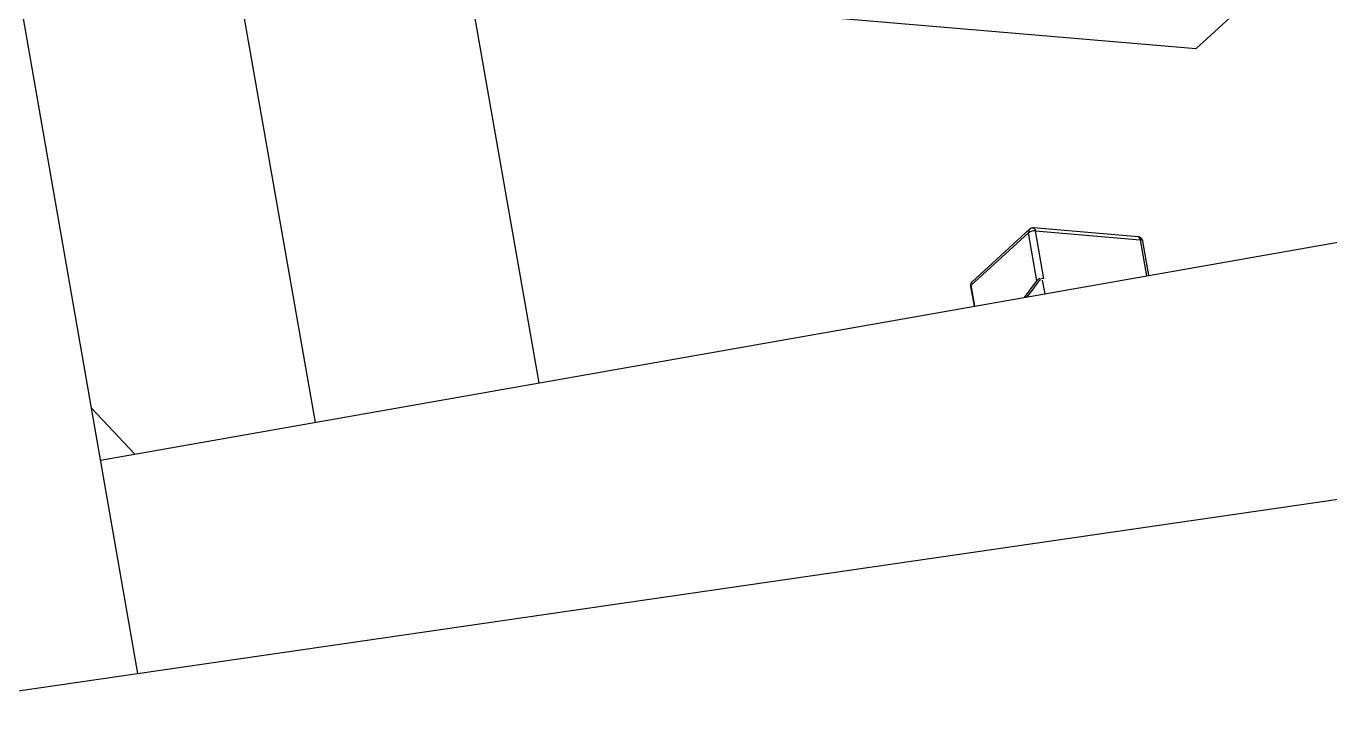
# Model space of a CAD drawing. Header units: millimetres. Extents: x -294 to 2792, y 5 to 1659.
# Drawn here: x 703.143 to 704.136, y 559.566 to 560.095 of the extents above; entities that cross this region are included whole.
import ezdxf

# ---------------------------------------------------------------- set-up
doc = ezdxf.new("R2010")
doc.units = ezdxf.units.MM
doc.layers.get('0').update_dxf_attribs({"lineweight": 18})

msp = doc.modelspace()

# ---------------------------------------------------------------- linework, layer by layer
at = {"color": 7, "linetype": 'Continuous', "lineweight": 25}
for p, q in [((703.53347, 559.8237), (703.31105, 561.09194)), ((703.15954, 560.95326), (703.36291, 559.79363)), ((703.22784, 559.60247), (703.1075, 560.29203)), ((703.19951, 559.76481), (705.46367, 560.16405)), ((704.03376, 560.07827), (704.11898, 560.15627)), ((703.70444, 560.10619), (704.03376, 560.07827)), ((703.906, 559.93798), (703.86244, 559.89811)), ((703.90677, 559.94064), (703.86321, 559.90077)), ((703.9124, 559.90148), (703.906, 559.93798)), ((703.98954, 559.93491), (703.90981, 559.94167)), ((703.91776, 559.90292), (703.91136, 559.93942)), ((703.91136, 559.93942), (703.99109, 559.93266)), ((703.99109, 559.93266), (703.9959, 559.90524)), ((703.99771, 559.90556), (703.99314, 559.93162)), ((703.86197, 559.89713), (703.86461, 559.88209)), ((703.86524, 559.8822), (703.86244, 559.89811)), ((703.91526, 559.90221), (703.91501, 559.90263)), ((703.91776, 559.90292), (703.9157, 559.90327)), ((703.91865, 559.89162), (703.91682, 559.90205)), ((702.97935, 559.56637), (705.00553, 559.86071)), ((703.19257, 559.80458), (703.22549, 559.7694))]:
    msp.add_line(p, q, dxfattribs=at)
for points in [[(703.90296, 559.88885), (703.90739, 559.89445), (703.9124, 559.90148)], [(703.90513, 559.88924), (703.90913, 559.8943), (703.91414, 559.90133)]]:
    msp.add_lwpolyline(points, dxfattribs=at)
for centre, radius, start, end in [((703.90875, 559.93863), 0.00282, 134.57818, 193.30064), ((703.9106, 559.93157), 0.00789, 84.44184, 125.62212), ((703.90904, 559.93948), 0.00233, 358.59967, 70.67435), ((703.98877, 559.93272), 0.00233, 358.59967, 70.67435), ((703.9914, 559.93073), 0.00195, 26.98766, 99.01532), ((703.8631, 559.89719), 0.00113, 125.535, 183.12001), ((703.86519, 559.89876), 0.00282, 134.53968, 193.30236)]:
    msp.add_arc(centre, radius, start, end, dxfattribs=at)
for points, knots in [([(703.90878, 559.94163), (703.90828, 559.94149), (703.90754, 559.94128), (703.90696, 559.9408), (703.90677, 559.94063)], [0, 0, 0, 0, 0.001533178, 0.002291124, 0.002291124, 0.002291124, 0.002291124]), ([(703.9098, 559.94163), (703.90964, 559.94166), (703.90929, 559.94171), (703.90895, 559.94165), (703.90878, 559.94163)], [0, 0, 0, 0, 0.000505424, 0.001036856, 0.001036856, 0.001036856, 0.001036856]), ([(703.99311, 559.9316), (703.99311, 559.93166), (703.9931, 559.93223), (703.99255, 559.93324), (703.99151, 559.9343), (703.99039, 559.93482), (703.98973, 559.93486), (703.98953, 559.93487)], [0, 0, 0, 0, 0.000184943, 0.001730169, 0.00333237, 0.004737766, 0.005357599, 0.005357599, 0.005357599, 0.005357599]), ([(703.86321, 559.90077), (703.8632, 559.90076), (703.86286, 559.9005), (703.86234, 559.89973), (703.86186, 559.89847), (703.86195, 559.89757), (703.862, 559.89714)], [0, 0, 0, 0, 0.000026216, 0.001326163, 0.002746305, 0.004056962, 0.004056962, 0.004056962, 0.004056962]), ([(703.91461, 559.90322), (703.91421, 559.90301), (703.9134, 559.90258), (703.91273, 559.90193), (703.91246, 559.90156), (703.9124, 559.90148)], [0, 0, 0, 0, 0.00125928, 0.002520865, 0.002863142, 0.002863142, 0.002863142, 0.002863142]), ([(703.91414, 559.90133), (703.91426, 559.90148), (703.9145, 559.90177), (703.91494, 559.90205), (703.91521, 559.90218), (703.91526, 559.90221)], [0, 0, 0, 0, 0.000638901, 0.001278051, 0.001449393, 0.001449393, 0.001449393, 0.001449393])]:
    msp.add_open_spline(points, degree=3, knots=knots, dxfattribs=at)

doc.saveas('drawing.dxf')
